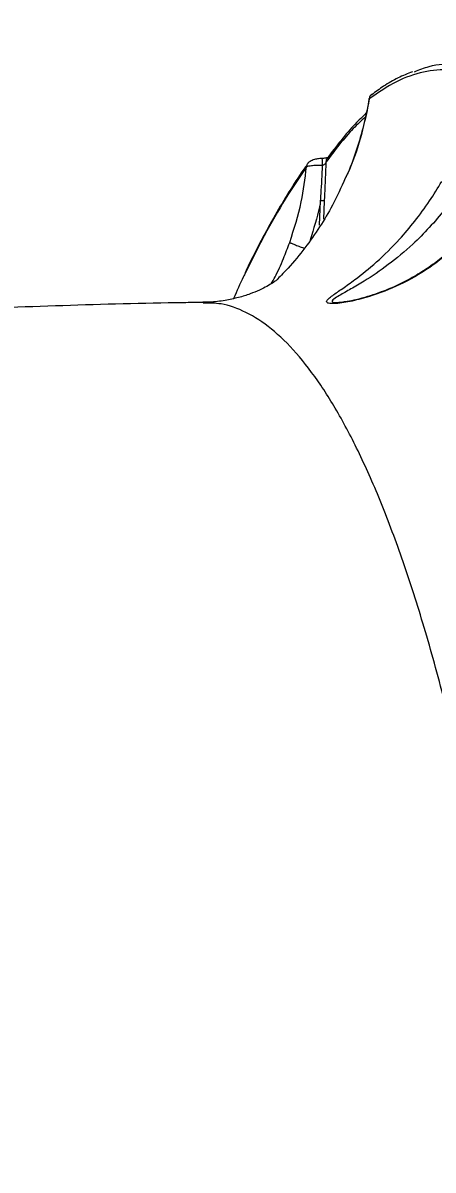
# Model space of a CAD drawing. Header units: millimetres. Extents: x -11024 to 8278, y -7837 to 5770.
# Drawn here: x 4243.1 to 4308.6, y -679.4 to -496.2 of the extents above; entities that cross this region are included whole.
import ezdxf

# ---------------------------------------------------------------- set-up
doc = ezdxf.new("R2010")
doc.units = ezdxf.units.MM
doc.layers.add('DIKOM_ОБЪЕКТ', color=7, linetype='Continuous')
doc.layers.add('DIKOM_РАЗМЕР_ОБЪЕКТА', color=7, linetype='Continuous')
doc.styles.add('style1', font='arial.ttf', dxfattribs={"width": 0.8})
doc.dimstyles.new('1-50', dxfattribs={"dimtxt": 300, "dimasz": 200, "dimexe": 100, "dimexo": 0, "dimgap": 100, "dimtad": 1, "dimtxsty": 'style1', "dimcen": 200, "dimclrd": 7, "dimclre": 7, "dimclrt": 7, "dimadec": 1, "dimazin": 2, "dimtfac": 1, "dimtmove": 0, "dimatfit": 2, "dimfxl": 0, "dimlwd": 25, "dimlwe": 18, "dimarcsym": 0})

# ---------------------------------------------------------------- blocks, each defined once
blk = doc.blocks.new('*D10')
at = {"layer": 'Defpoints', "color": 0, "transparency": 16777216}
for p in [(-7791.31, -186.83), (6174.94, -1432.98), (6174.94, -5371.27)]:
    blk.add_point(p, dxfattribs=at)
at = {"layer": 'DIKOM_РАЗМЕР_ОБЪЕКТА', "color": 7, "lineweight": 18, "transparency": 16777216}
for p, q in [((-7791.31, -186.83), (-7791.31, -5471.27)), ((6174.94, -1432.98), (6174.94, -5471.27))]:
    blk.add_line(p, q, dxfattribs=at)
at = {"layer": 'DIKOM_РАЗМЕР_ОБЪЕКТА', "color": 7, "lineweight": 25, "transparency": 16777216}
blk.add_line((-7591.31, -5371.27), (5974.94, -5371.27), dxfattribs=at)
at = {"layer": 'DIKOM_РАЗМЕР_ОБЪЕКТА', "color": 7, "transparency": 16777216}
for points in [[(-7591.31, -5337.93), (-7591.31, -5404.6), (-7791.31, -5371.27)], [(5974.94, -5337.93), (5974.94, -5404.6), (6174.94, -5371.27)]]:
    blk.add_solid(points, dxfattribs=at)
at = {"layer": 'DIKOM_РАЗМЕР_ОБЪЕКТА', "color": 7, "transparency": 16777216, "insert": (-1343.68, -5118.1), "char_height": 300, "attachment_point": 5, "style": 'style1'}
blk.add_mtext('14000', dxfattribs=at)

msp = doc.modelspace()

# ---------------------------------------------------------------- linework, layer by layer
at = {"layer": 'DIKOM_ОБЪЕКТ', "color": 7, "linetype": 'Continuous', "lineweight": 15}
for p, q in [((4298.416, -508.359), (4298.37, -508.325)), ((4290.897, -517.884), (4290.691, -517.898)), ((4290.454, -528.556), (4290.632, -524.628)), ((4291.217, -524.698), (4291.086, -527.579)), ((4293.131, -540.888), (4293.211, -540.896))]:
    msp.add_line(p, q, dxfattribs=at)
at = {"layer": 'DIKOM_ОБЪЕКТ', "color": 7, "linetype": 'Continuous', "lineweight": 15, "flags": 128}
msp.add_lwpolyline([(4288.516, -518.768), (4288.542, -518.727), (4288.543, -518.726)], dxfattribs=at)
at = {"layer": 'DIKOM_ОБЪЕКТ', "color": 7, "linetype": 'Continuous', "lineweight": 15}
for centre, radius, start, end in [((4299.373, -508.392), 0.958, 127.86667, 178.02703), ((4281.287, -518.991), 9.675, 0.04026, 6.6133), ((4292.405, -518.415), 0.912, 144.11213, 181.93722), ((4289.285, -519.243), 0.904, 148.32185, 179.40212), ((4290.685, -526.656), 2.028, 74.78514, 91.48257)]:
    msp.add_arc(centre, radius, start, end, dxfattribs=at)
for points, knots in [([(4315.552, -504.551), (4314.145, -504.2), (4311.33, -503.497), (4307.053, -503.936), (4302.744, -505.387), (4299.859, -507.368), (4298.416, -508.359)], [0, 0, 0, 0, 0.2485949, 0.49719, 0.7485949, 1, 1, 1, 1]), ([(4305.639, -504.027), (4306.41, -503.719), (4308.626, -502.835), (4312.274, -502.596), (4315.128, -503.282), (4316.555, -503.625)], [0, 0, 0, 0, 0.2106657, 0.6053335, 1, 1, 1, 1]), ([(4305.296, -504.022), (4304.53, -504.337), (4302.991, -504.97), (4300.823, -506.212), (4299.427, -507.246), (4298.792, -507.716)], [0, 0, 0, 0, 0.3507536, 0.7045605, 1, 1, 1, 1]), ([(4298.416, -508.359), (4298.032, -510.253), (4297.259, -514.061), (4295.901, -518.308), (4294.798, -520.577), (4294.577, -521.033)], [0, 0, 0, 0, 0.4413828, 0.8877185, 1, 1, 1, 1]), ([(4298.356, -508.324), (4298.338, -508.47), (4298.158, -509.911), (4297.53, -512.634), (4296.426, -516.456), (4295.447, -519.226), (4294.763, -520.688), (4294.652, -520.926)], [0, 0, 0, 0, 0.0340059, 0.3369296, 0.6394626, 0.9411878, 1, 1, 1, 1]), ([(4298.786, -507.638), (4298.691, -507.727), (4298.513, -507.897), (4298.373, -508.171), (4298.374, -508.312), (4298.374, -508.325)], [0, 0, 0, 0, 0.5068384, 0.9562432, 1, 1, 1, 1]), ([(4297.913, -510.618), (4297.328, -511.194), (4295.983, -512.518), (4293.901, -514.928), (4292.41, -516.9), (4291.668, -517.881)], [0, 0, 0, 0, 0.27857697, 0.64098475, 1, 1, 1, 1]), ([(4297.772, -511.293), (4297.132, -511.871), (4295.03, -513.771), (4292.945, -516.528), (4291.494, -518.446)], [0, 0, 0, 0, 0.3045005, 1, 1, 1, 1]), ([(4290.691, -517.898), (4290.567, -517.905), (4290.188, -517.925), (4289.568, -518.057), (4289.043, -518.272), (4288.676, -518.518), (4288.577, -518.698), (4288.556, -518.735)], [0, 0, 0, 0, 0.1358097, 0.415211, 0.749301, 0.948107, 1, 1, 1, 1]), ([(4291.731, -517.754), (4291.71, -517.761), (4291.637, -517.784), (4291.423, -517.828), (4291.152, -517.866), (4290.967, -517.871), (4290.897, -517.873)], [0, 0, 0, 0, 0.1327897, 0.4495861, 0.7939122, 1, 1, 1, 1]), ([(4288.381, -519.233), (4287.251, -520.898), (4284.99, -524.229), (4281.687, -529.978), (4279.533, -534.327), (4278.484, -536.445)], [0, 0, 0, 0, 0.3390346, 0.6780708, 1, 1, 1, 1]), ([(4288.449, -518.929), (4288.334, -519.085), (4287.467, -520.261), (4285.864, -522.75), (4283.639, -526.404), (4281.434, -530.407), (4279.743, -533.651), (4278.796, -535.661), (4278.571, -536.138)], [0, 0, 0, 0, 0.034267, 0.2582481, 0.4822951, 0.706316, 0.9302602, 1, 1, 1, 1]), ([(4285.707, -531.275), (4286.395, -529.137), (4287.663, -525.196), (4288.156, -521.105), (4288.381, -519.233)], [0, 0, 0, 0, 0.54255342, 1, 1, 1, 1]), ([(4290.962, -518.984), (4290.69, -518.986), (4290.106, -518.989), (4289.302, -519.041), (4288.653, -519.124), (4288.471, -519.197), (4288.381, -519.233)], [0, 0, 0, 0, 0.2240846, 0.4807188, 0.7414985, 1, 1, 1, 1]), ([(4290.632, -524.628), (4290.657, -524.263), (4290.784, -522.383), (4290.882, -520.501), (4290.962, -518.984)], [0, 0, 0, 0, 0.1941268, 1, 1, 1, 1]), ([(4291.494, -518.446), (4291.474, -518.51), (4291.434, -518.634), (4291.306, -518.802), (4291.155, -518.918), (4291.031, -518.97), (4290.974, -518.982), (4290.962, -518.984)], [0, 0, 0, 0, 0.2944918, 0.5738542, 0.8143108, 0.9601047, 1, 1, 1, 1]), ([(4291.494, -518.446), (4291.419, -520.164), (4291.327, -522.249), (4291.234, -524.332), (4291.217, -524.698)], [0, 0, 0, 0, 0.8242765, 1, 1, 1, 1]), ([(4294.577, -521.033), (4293.926, -522.484), (4292.192, -526.351), (4288.995, -531.132), (4285.91, -534.985), (4284.343, -536.561), (4283.78, -537.127)], [0, 0, 0, 0, 0.2499403, 0.666369, 0.8801776, 1, 1, 1, 1]), ([(4312.436, -531.673), (4311.637, -532.412), (4310.027, -533.901), (4306.785, -536.208), (4302.681, -538.446), (4298.424, -540.004), (4295.41, -540.73), (4293.664, -541.004), (4292.472, -541.097), (4291.674, -541.01), (4291.519, -540.718), (4291.866, -540.294), (4292.704, -539.636), (4294.135, -538.654), (4296.502, -536.97), (4299.592, -534.49), (4302.853, -531.293), (4305.693, -527.938), (4307.979, -524.831), (4309.35, -522.602), (4309.992, -521.558)], [0, 0, 0, 0, 0.0515651, 0.1038937, 0.1938073, 0.2863964, 0.343697, 0.3727596, 0.4024666, 0.4366786, 0.4671091, 0.4964618, 0.5269708, 0.5803761, 0.634946, 0.7251662, 0.8181232, 0.8802034, 0.9438893, 1, 1, 1, 1]), ([(4312.572, -523.092), (4312.572, -523.092), (4311.881, -524.043), (4310.454, -526.114), (4308.007, -528.952), (4304.981, -532.012), (4301.431, -534.94), (4298.091, -537.197), (4295.436, -538.742), (4293.773, -539.672), (4292.8, -540.269), (4292.427, -540.631), (4292.446, -540.859), (4292.925, -540.879), (4293.131, -540.888)], [0, 0, 0, 0, 0.0000554, 0.0964367, 0.205994, 0.3156992, 0.4757694, 0.6359676, 0.7282469, 0.8202606, 0.8811503, 0.91702, 0.9641451, 1, 1, 1, 1]), ([(4290.632, -524.628), (4290.571, -524.948), (4290.168, -527.062), (4289.513, -529.12), (4288.958, -530.867)], [0, 0, 0, 0, 0.1511873, 1, 1, 1, 1]), ([(4282.756, -537.885), (4282.959, -537.526), (4283.665, -536.279), (4284.665, -534.033), (4285.378, -532.145), (4285.707, -531.275)], [0, 0, 0, 0, 0.1790644, 0.62158295, 1, 1, 1, 1]), ([(4285.707, -531.275), (4285.711, -531.279), (4285.736, -531.302), (4285.886, -531.382), (4286.315, -531.568), (4286.96, -531.823), (4287.579, -532.057), (4287.953, -532.189), (4288.063, -532.228)], [0, 0, 0, 0, 0.0361411, 0.2317376, 0.4565974, 0.6814565, 0.9063338, 1, 1, 1, 1]), ([(4312.446, -531.508), (4312.345, -531.615), (4311.624, -532.373), (4310.129, -533.634), (4307.944, -535.291), (4305.558, -536.788), (4303, -538.119), (4300.483, -539.17), (4298.207, -539.938), (4296.384, -540.427), (4294.984, -540.718), (4293.994, -540.863), (4293.424, -540.916), (4293.131, -540.913), (4293.129, -540.914), (4293.129, -540.914)], [0, 0, 0, 0, 0.0170378, 0.1211014, 0.2310555, 0.3468305, 0.4676287, 0.5946272, 0.6975248, 0.7898049, 0.8640737, 0.9195179, 0.9632574, 0.9968099, 1, 1, 1, 1]), ([(4278.484, -536.445), (4278.42, -536.571), (4277.831, -537.724), (4277.254, -539.063), (4276.739, -540.256)], [0, 0, 0, 0, 0.1086496, 1, 1, 1, 1]), ([(4283.931, -537.043), (4283.913, -537.06), (4283.876, -537.094), (4283.527, -537.375), (4282.964, -537.769), (4282.102, -538.294), (4280.914, -538.901), (4279.4, -539.528), (4277.551, -540.117), (4275.363, -540.579), (4273.42, -540.842), (4272.206, -540.829), (4271.851, -540.825)], [0, 0, 0, 0, 0.0979137, 0.1990872, 0.2968818, 0.4007484, 0.5050032, 0.6106933, 0.7191878, 0.8320625, 0.9508577, 1, 1, 1, 1]), ([(4271.856, -540.87), (4270.813, -540.884), (4263.345, -540.983), (4249.473, -541.352), (4230.258, -542.078), (4211.083, -543.08), (4191.953, -544.342), (4172.872, -545.869), (4153.845, -547.661), (4134.88, -549.717), (4115.979, -552.038), (4097.15, -554.625), (4078.397, -557.478), (4059.726, -560.596), (4041.143, -563.979), (4022.654, -567.627), (4004.263, -571.541), (3985.978, -575.719), (3967.803, -580.162), (3949.745, -584.868), (3931.809, -589.836), (3914.003, -595.071), (3896.45, -600.508), (3884.902, -604.339), (3879.193, -606.233)], [0, 0, 0, 0, 0.0076731, 0.0549248, 0.1021965, 0.1494805, 0.1967769, 0.2440848, 0.2914026, 0.3387298, 0.3860645, 0.4334057, 0.4807514, 0.5280984, 0.5754448, 0.6227882, 0.6701247, 0.7174525, 0.7647673, 0.8120658, 0.8593447, 0.9065993, 0.9538255, 1, 1, 1, 1]), ([(4332.022, -774.538), (4331.728, -768.8), (4331.14, -757.317), (4330.033, -740.586), (4328.766, -724.269), (4327.306, -708.228), (4325.65, -692.517), (4323.796, -677.194), (4321.772, -662.511), (4319.522, -648.109), (4317.031, -634.103), (4314.294, -620.603), (4311.36, -607.916), (4308.232, -596.122), (4304.916, -585.286), (4301.49, -575.66), (4297.971, -567.243), (4294.374, -560.012), (4290.639, -553.838), (4286.772, -548.793), (4282.786, -544.909), (4278.77, -542.329), (4275.124, -540.968), (4272.819, -540.979), (4271.858, -540.983)], [0, 0, 0, 0, 0.04190784, 0.08386584, 0.1258236, 0.16773132, 0.21135746, 0.25504054, 0.29872341, 0.34234933, 0.38978362, 0.43725456, 0.48468868, 0.53350823, 0.582368, 0.63118782, 0.67846505, 0.72577906, 0.77305626, 0.82171309, 0.8704096, 0.91906638, 0.9662316, 1, 1, 1, 1])]:
    msp.add_open_spline(points, degree=3, knots=knots, dxfattribs=at)

# ---------------------------------------------------------------- dimensions: what is measured, and where the dimension line sits
at = {"layer": 'DIKOM_РАЗМЕР_ОБЪЕКТА'}
dim = msp.add_linear_dim(base=(6174.942, -5371.267), p1=(-7791.307, -186.829), p2=(6174.942, -1432.983), text='14000', dimstyle='1-50', dxfattribs=at)
dim.commit()
dim.dimension.update_dxf_attribs({"geometry": '*D10', "text_midpoint": (-1343.681, -5371.267), "dimtype": 160})

doc.saveas('drawing.dxf')
